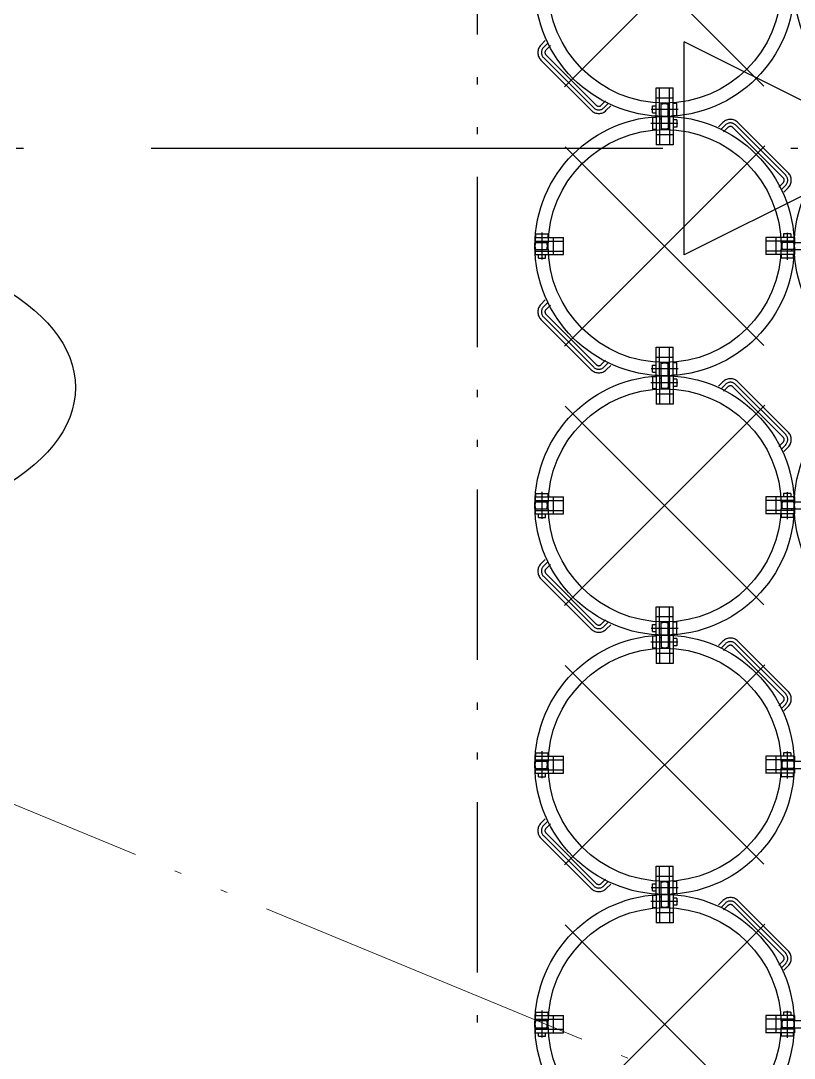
# Model space of a CAD drawing. Header units: millimetres. Extents: x 2185 to 8290, y 601 to 2456.
# Drawn here: x 6656.61 to 6667.5, y 1461.68 to 1476.28 of the extents above; entities that cross this region are included whole.
import ezdxf

# ---------------------------------------------------------------- set-up
doc = ezdxf.new("R2010")
doc.units = ezdxf.units.MM
for name, pattern in [('ACAD_ISO05W100', [33, 24, -3, 0, -3, 0, -3]), ('ACAD_ISO12W100', [21, 12, -3, 0, -3, 0, -3]), ('CENTER2', [28.575, 19.05, -3.175, 3.175, -3.175])]:
    doc.linetypes.add(name, pattern=pattern)
doc.layers.add('НОВЫЙ', color=7, linetype='Continuous')
doc.layers.add('ТХ', color=7, linetype='Continuous')
doc.layers.add('размеры', color=82, linetype='Continuous', lineweight=25)

msp = doc.modelspace()

# ---------------------------------------------------------------- linework, layer by layer
at = {"layer": 'НОВЫЙ', "color": 3, "linetype": 'CENTER2'}
for p, q in [((6664.265, 1475.348), (6667.085, 1478.167)), ((6667.073, 1475.36), (6664.277, 1478.156)), ((6664.265, 1471.698), (6667.085, 1474.517)), ((6667.073, 1471.71), (6664.277, 1474.506)), ((6664.265, 1468.048), (6667.085, 1470.867)), ((6667.073, 1468.06), (6664.277, 1470.856)), ((6664.265, 1464.398), (6667.085, 1467.217)), ((6667.073, 1464.41), (6664.277, 1467.206)), ((6664.265, 1460.748), (6667.085, 1463.567)), ((6667.073, 1460.76), (6664.277, 1463.556))]:
    msp.add_line(p, q, dxfattribs=at)
at = {"layer": 'НОВЫЙ', "color": 121, "linetype": 'CENTER2', "ltscale": 0.5}
for p, q in [((6663.935, 1475.937), (6663.996, 1475.999)), ((6663.971, 1475.902), (6664.032, 1475.963)), ((6664.006, 1475.867), (6664.067, 1475.928)), ((6664.713, 1475.089), (6664.006, 1475.796)), ((6664.642, 1475.018), (6663.935, 1475.725)), ((6664.678, 1475.054), (6663.971, 1475.761)), ((6664.784, 1475.089), (6664.845, 1475.15)), ((6664.819, 1475.054), (6664.88, 1475.115)), ((6664.854, 1475.018), (6664.916, 1475.079)), ((6666.495, 1474.847), (6666.434, 1474.786)), ((6666.53, 1474.812), (6666.469, 1474.751)), ((6666.566, 1474.776), (6666.505, 1474.715)), ((6667.344, 1474.069), (6666.636, 1474.776)), ((6667.379, 1474.105), (6666.672, 1474.812)), ((6667.414, 1474.14), (6666.707, 1474.847)), ((6667.344, 1473.999), (6667.282, 1473.937)), ((6667.379, 1473.963), (6667.318, 1473.902)), ((6667.414, 1473.928), (6667.353, 1473.867)), ((6663.935, 1472.287), (6663.996, 1472.349)), ((6663.971, 1472.252), (6664.032, 1472.313)), ((6664.006, 1472.217), (6664.067, 1472.278)), ((6664.713, 1471.439), (6664.006, 1472.146)), ((6664.642, 1471.368), (6663.935, 1472.075)), ((6664.678, 1471.404), (6663.971, 1472.111)), ((6664.784, 1471.439), (6664.845, 1471.5)), ((6664.819, 1471.404), (6664.88, 1471.465)), ((6664.854, 1471.368), (6664.916, 1471.429)), ((6666.495, 1471.197), (6666.434, 1471.136)), ((6666.53, 1471.162), (6666.469, 1471.101)), ((6666.566, 1471.126), (6666.505, 1471.065)), ((6667.344, 1470.419), (6666.636, 1471.126)), ((6667.379, 1470.455), (6666.672, 1471.162)), ((6667.414, 1470.49), (6666.707, 1471.197)), ((6667.344, 1470.349), (6667.282, 1470.287)), ((6667.379, 1470.313), (6667.318, 1470.252)), ((6667.414, 1470.278), (6667.353, 1470.217)), ((6663.935, 1468.637), (6663.996, 1468.699)), ((6663.971, 1468.602), (6664.032, 1468.663)), ((6664.006, 1468.567), (6664.067, 1468.628)), ((6664.713, 1467.789), (6664.006, 1468.496)), ((6664.642, 1467.718), (6663.935, 1468.425)), ((6664.678, 1467.754), (6663.971, 1468.461)), ((6664.784, 1467.789), (6664.845, 1467.85)), ((6664.819, 1467.754), (6664.88, 1467.815)), ((6664.854, 1467.718), (6664.916, 1467.779)), ((6666.495, 1467.547), (6666.434, 1467.486)), ((6666.53, 1467.512), (6666.469, 1467.451)), ((6666.566, 1467.476), (6666.505, 1467.415)), ((6667.344, 1466.769), (6666.636, 1467.476)), ((6667.379, 1466.805), (6666.672, 1467.512)), ((6667.414, 1466.84), (6666.707, 1467.547)), ((6667.344, 1466.699), (6667.282, 1466.637)), ((6667.379, 1466.663), (6667.318, 1466.602)), ((6667.414, 1466.628), (6667.353, 1466.567)), ((6663.935, 1464.987), (6663.996, 1465.049)), ((6663.971, 1464.952), (6664.032, 1465.013)), ((6664.006, 1464.917), (6664.067, 1464.978)), ((6664.713, 1464.139), (6664.006, 1464.846)), ((6664.642, 1464.068), (6663.935, 1464.775)), ((6664.678, 1464.104), (6663.971, 1464.811)), ((6664.784, 1464.139), (6664.845, 1464.2)), ((6664.819, 1464.104), (6664.88, 1464.165)), ((6664.854, 1464.068), (6664.916, 1464.129)), ((6666.495, 1463.897), (6666.434, 1463.836)), ((6666.53, 1463.862), (6666.469, 1463.801)), ((6666.566, 1463.826), (6666.505, 1463.765)), ((6667.344, 1463.119), (6666.636, 1463.826)), ((6667.379, 1463.155), (6666.672, 1463.862)), ((6667.414, 1463.19), (6666.707, 1463.897)), ((6667.344, 1463.049), (6667.282, 1462.987)), ((6667.379, 1463.013), (6667.318, 1462.952)), ((6667.414, 1462.978), (6667.353, 1462.917))]:
    msp.add_line(p, q, dxfattribs=at)
at = {"layer": 'НОВЫЙ', "color": 5, "ltscale": 10}
for p, q in [((6665.95, 1472.983), (6665.95, 1475.983)), ((6668.95, 1474.483), (6665.95, 1475.983)), ((6668.95, 1474.483), (6665.95, 1472.983))]:
    msp.add_line(p, q, dxfattribs=at)
at = {"layer": 'НОВЫЙ', "color": 121, "linetype": 'CENTER2', "ltscale": 0.1}
for p, q in [((6665.486, 1475.033), (6665.868, 1475.033)), ((6665.863, 1474.833), (6665.482, 1474.833)), ((6663.95, 1472.919), (6663.95, 1473.301)), ((6667.4, 1473.296), (6667.4, 1472.915)), ((6665.486, 1471.383), (6665.868, 1471.383)), ((6665.863, 1471.183), (6665.482, 1471.183)), ((6663.95, 1469.269), (6663.95, 1469.651)), ((6667.4, 1469.646), (6667.4, 1469.265)), ((6665.486, 1467.733), (6665.868, 1467.733)), ((6665.863, 1467.533), (6665.482, 1467.533)), ((6663.95, 1465.619), (6663.95, 1466.001)), ((6667.4, 1465.996), (6667.4, 1465.615)), ((6665.486, 1464.083), (6665.868, 1464.083)), ((6665.863, 1463.883), (6665.482, 1463.883)), ((6663.95, 1461.969), (6663.95, 1462.351)), ((6667.4, 1462.346), (6667.4, 1461.965))]:
    msp.add_line(p, q, dxfattribs=at)
at = {"layer": 'НОВЫЙ', "color": 121, "linetype": 'CENTER2', "ltscale": 0.5}
for centre, radius, start, end in [((6664.041, 1475.831), 0.15, 135, 225), ((6664.041, 1475.831), 0.1, 135, 225), ((6664.041, 1475.831), 0.05, 135, 225), ((6664.748, 1475.124), 0.1, 225, 315), ((6664.748, 1475.124), 0.05, 225, 315), ((6664.748, 1475.124), 0.15, 225, 315), ((6666.601, 1474.741), 0.15, 45, 135), ((6666.601, 1474.741), 0.1, 45, 135), ((6666.601, 1474.741), 0.05, 45, 135), ((6667.308, 1474.034), 0.05, 315, 45), ((6667.308, 1474.034), 0.1, 315, 45), ((6667.308, 1474.034), 0.15, 315, 45), ((6664.041, 1472.181), 0.15, 135, 225), ((6664.041, 1472.181), 0.1, 135, 225), ((6664.041, 1472.181), 0.05, 135, 225), ((6664.748, 1471.474), 0.1, 225, 315), ((6664.748, 1471.474), 0.05, 225, 315), ((6664.748, 1471.474), 0.15, 225, 315), ((6666.601, 1471.091), 0.15, 45, 135), ((6666.601, 1471.091), 0.1, 45, 135), ((6666.601, 1471.091), 0.05, 45, 135), ((6667.308, 1470.384), 0.05, 315, 45), ((6667.308, 1470.384), 0.1, 315, 45), ((6667.308, 1470.384), 0.15, 315, 45), ((6664.041, 1468.531), 0.15, 135, 225), ((6664.041, 1468.531), 0.1, 135, 225), ((6664.041, 1468.531), 0.05, 135, 225), ((6664.748, 1467.824), 0.1, 225, 315), ((6664.748, 1467.824), 0.05, 225, 315), ((6664.748, 1467.824), 0.15, 225, 315), ((6666.601, 1467.441), 0.15, 45, 135), ((6666.601, 1467.441), 0.1, 45, 135), ((6666.601, 1467.441), 0.05, 45, 135), ((6667.308, 1466.734), 0.05, 315, 45), ((6667.308, 1466.734), 0.1, 315, 45), ((6667.308, 1466.734), 0.15, 315, 45), ((6664.041, 1464.881), 0.15, 135, 225), ((6664.041, 1464.881), 0.1, 135, 225), ((6664.041, 1464.881), 0.05, 135, 225), ((6664.748, 1464.174), 0.1, 225, 315), ((6664.748, 1464.174), 0.05, 225, 315), ((6664.748, 1464.174), 0.15, 225, 315), ((6666.601, 1463.791), 0.15, 45, 135), ((6666.601, 1463.791), 0.1, 45, 135), ((6666.601, 1463.791), 0.05, 45, 135), ((6667.308, 1463.084), 0.05, 315, 45), ((6667.308, 1463.084), 0.1, 315, 45), ((6667.308, 1463.084), 0.15, 315, 45)]:
    msp.add_arc(centre, radius, start, end, dxfattribs=at)
at = {"layer": 'НОВЫЙ', "color": 4}
msp.add_ellipse((6653.383, 1471.117), major_axis=(-4, 0), ratio=0.525, dxfattribs=at)
at = {"layer": 'размеры', "color": 3, "linetype": 'ACAD_ISO05W100', "lineweight": 5, "ltscale": 0.2}
msp.add_line((6590.95, 1492.363), (6678.45, 1456.183), dxfattribs=at)
at = {"layer": 'ТХ', "color": 3, "linetype": 'ACAD_ISO12W100', "ltscale": 0.2}
msp.add_line((6663.038, 1500.483), (6663.038, 1456.183), dxfattribs=at)
at = {"layer": 'ТХ', "color": 121, "ltscale": 0.6}
for p, q in [((6665.555, 1475.333), (6665.795, 1475.333)), ((6665.555, 1474.937), (6665.555, 1475.333)), ((6665.605, 1474.934), (6665.605, 1475.333)), ((6665.745, 1474.934), (6665.745, 1475.333)), ((6665.795, 1474.937), (6665.795, 1475.333)), ((6665.555, 1475.193), (6665.795, 1475.193)), ((6665.505, 1475.083), (6665.555, 1475.083)), ((6665.505, 1474.983), (6665.505, 1475.083)), ((6665.625, 1475.118), (6665.725, 1475.118)), ((6665.625, 1474.933), (6665.625, 1475.118)), ((6665.725, 1474.933), (6665.725, 1475.118)), ((6665.795, 1475.119), (6665.845, 1475.119)), ((6665.845, 1474.947), (6665.845, 1475.119)), ((6665.505, 1474.983), (6665.555, 1474.983)), ((6665.505, 1474.919), (6665.505, 1474.747)), ((6665.555, 1474.919), (6665.505, 1474.919)), ((6665.555, 1474.929), (6665.555, 1474.533)), ((6665.605, 1474.931), (6665.605, 1474.533)), ((6665.625, 1474.895), (6665.605, 1474.895)), ((6665.625, 1474.933), (6665.625, 1474.748)), ((6665.725, 1474.97), (6665.745, 1474.97)), ((6665.725, 1474.933), (6665.725, 1474.748)), ((6665.745, 1474.931), (6665.745, 1474.533)), ((6665.795, 1474.947), (6665.845, 1474.947)), ((6665.795, 1474.929), (6665.795, 1474.533)), ((6665.555, 1474.747), (6665.505, 1474.747)), ((6665.725, 1474.748), (6665.625, 1474.748)), ((6665.845, 1474.883), (6665.795, 1474.883)), ((6665.845, 1474.783), (6665.795, 1474.783)), ((6665.845, 1474.883), (6665.845, 1474.783)), ((6665.795, 1474.673), (6665.555, 1474.673)), ((6665.795, 1474.533), (6665.555, 1474.533)), ((6663.85, 1473.158), (6664.035, 1473.158)), ((6663.851, 1473.178), (6664.25, 1473.178)), ((6663.854, 1473.228), (6664.25, 1473.228)), ((6663.864, 1473.278), (6664.036, 1473.278)), ((6663.864, 1473.228), (6663.864, 1473.278)), ((6663.887, 1473.158), (6663.887, 1473.178)), ((6664.035, 1473.058), (6664.035, 1473.158)), ((6664.036, 1473.228), (6664.036, 1473.278)), ((6664.11, 1472.988), (6664.11, 1473.228)), ((6664.25, 1472.988), (6664.25, 1473.228)), ((6667.1, 1473.228), (6667.1, 1472.988)), ((6667.496, 1473.228), (6667.1, 1473.228)), ((6667.498, 1473.178), (6667.1, 1473.178)), ((6667.24, 1473.228), (6667.24, 1472.988)), ((6667.315, 1473.158), (6667.315, 1473.058)), ((6667.5, 1473.158), (6667.315, 1473.158)), ((6667.35, 1473.278), (6667.35, 1473.228)), ((6667.45, 1473.278), (6667.35, 1473.278)), ((6667.45, 1473.278), (6667.45, 1473.228)), ((6667.5, 1473.158), (6667.685, 1473.158)), ((6663.85, 1473.058), (6664.035, 1473.058)), ((6663.851, 1473.038), (6664.25, 1473.038)), ((6667.498, 1473.038), (6667.1, 1473.038)), ((6667.5, 1473.058), (6667.315, 1473.058)), ((6667.462, 1473.058), (6667.462, 1473.038)), ((6667.5, 1473.058), (6667.685, 1473.058)), ((6663.854, 1472.988), (6664.25, 1472.988)), ((6663.9, 1472.938), (6663.9, 1472.988)), ((6663.9, 1472.938), (6664, 1472.938)), ((6664, 1472.938), (6664, 1472.988)), ((6667.496, 1472.988), (6667.1, 1472.988)), ((6667.314, 1472.988), (6667.314, 1472.938)), ((6667.486, 1472.938), (6667.314, 1472.938)), ((6667.486, 1472.988), (6667.486, 1472.938)), ((6665.555, 1471.683), (6665.795, 1471.683)), ((6665.555, 1471.287), (6665.555, 1471.683)), ((6665.605, 1471.284), (6665.605, 1471.683)), ((6665.745, 1471.284), (6665.745, 1471.683)), ((6665.795, 1471.287), (6665.795, 1471.683)), ((6665.555, 1471.543), (6665.795, 1471.543)), ((6665.505, 1471.433), (6665.555, 1471.433)), ((6665.505, 1471.333), (6665.505, 1471.433)), ((6665.625, 1471.468), (6665.725, 1471.468)), ((6665.625, 1471.283), (6665.625, 1471.468)), ((6665.725, 1471.283), (6665.725, 1471.468)), ((6665.795, 1471.469), (6665.845, 1471.469)), ((6665.845, 1471.297), (6665.845, 1471.469)), ((6665.505, 1471.333), (6665.555, 1471.333)), ((6665.505, 1471.269), (6665.505, 1471.097)), ((6665.555, 1471.269), (6665.505, 1471.269)), ((6665.555, 1471.279), (6665.555, 1470.883)), ((6665.605, 1471.281), (6665.605, 1470.883)), ((6665.625, 1471.245), (6665.605, 1471.245)), ((6665.625, 1471.283), (6665.625, 1471.098)), ((6665.725, 1471.32), (6665.745, 1471.32)), ((6665.725, 1471.283), (6665.725, 1471.098)), ((6665.745, 1471.281), (6665.745, 1470.883)), ((6665.795, 1471.297), (6665.845, 1471.297)), ((6665.795, 1471.279), (6665.795, 1470.883)), ((6665.555, 1471.097), (6665.505, 1471.097)), ((6665.725, 1471.098), (6665.625, 1471.098)), ((6665.845, 1471.233), (6665.795, 1471.233)), ((6665.845, 1471.133), (6665.795, 1471.133)), ((6665.845, 1471.233), (6665.845, 1471.133)), ((6665.795, 1471.023), (6665.555, 1471.023)), ((6665.795, 1470.883), (6665.555, 1470.883)), ((6663.85, 1469.508), (6664.035, 1469.508)), ((6663.851, 1469.528), (6664.25, 1469.528)), ((6663.854, 1469.578), (6664.25, 1469.578)), ((6663.864, 1469.628), (6664.036, 1469.628)), ((6663.864, 1469.578), (6663.864, 1469.628)), ((6663.887, 1469.508), (6663.887, 1469.528)), ((6664.035, 1469.408), (6664.035, 1469.508)), ((6664.036, 1469.578), (6664.036, 1469.628)), ((6664.11, 1469.338), (6664.11, 1469.578)), ((6664.25, 1469.338), (6664.25, 1469.578)), ((6667.1, 1469.578), (6667.1, 1469.338)), ((6667.496, 1469.578), (6667.1, 1469.578)), ((6667.498, 1469.528), (6667.1, 1469.528)), ((6667.24, 1469.578), (6667.24, 1469.338)), ((6667.315, 1469.508), (6667.315, 1469.408)), ((6667.5, 1469.508), (6667.315, 1469.508)), ((6667.35, 1469.628), (6667.35, 1469.578)), ((6667.45, 1469.628), (6667.35, 1469.628)), ((6667.45, 1469.628), (6667.45, 1469.578)), ((6667.5, 1469.508), (6667.685, 1469.508)), ((6663.85, 1469.408), (6664.035, 1469.408)), ((6663.851, 1469.388), (6664.25, 1469.388)), ((6667.498, 1469.388), (6667.1, 1469.388)), ((6667.5, 1469.408), (6667.315, 1469.408)), ((6667.462, 1469.408), (6667.462, 1469.388)), ((6667.5, 1469.408), (6667.685, 1469.408)), ((6663.854, 1469.338), (6664.25, 1469.338)), ((6663.9, 1469.288), (6663.9, 1469.338)), ((6663.9, 1469.288), (6664, 1469.288)), ((6664, 1469.288), (6664, 1469.338)), ((6667.496, 1469.338), (6667.1, 1469.338)), ((6667.314, 1469.338), (6667.314, 1469.288)), ((6667.486, 1469.288), (6667.314, 1469.288)), ((6667.486, 1469.338), (6667.486, 1469.288)), ((6665.555, 1468.033), (6665.795, 1468.033)), ((6665.555, 1467.637), (6665.555, 1468.033)), ((6665.605, 1467.634), (6665.605, 1468.033)), ((6665.745, 1467.634), (6665.745, 1468.033)), ((6665.795, 1467.637), (6665.795, 1468.033)), ((6665.555, 1467.893), (6665.795, 1467.893)), ((6665.505, 1467.783), (6665.555, 1467.783)), ((6665.505, 1467.683), (6665.505, 1467.783)), ((6665.625, 1467.818), (6665.725, 1467.818)), ((6665.625, 1467.633), (6665.625, 1467.818)), ((6665.725, 1467.633), (6665.725, 1467.818)), ((6665.795, 1467.819), (6665.845, 1467.819)), ((6665.845, 1467.647), (6665.845, 1467.819)), ((6665.505, 1467.683), (6665.555, 1467.683)), ((6665.505, 1467.619), (6665.505, 1467.447)), ((6665.555, 1467.619), (6665.505, 1467.619)), ((6665.555, 1467.629), (6665.555, 1467.233)), ((6665.605, 1467.631), (6665.605, 1467.233)), ((6665.625, 1467.595), (6665.605, 1467.595)), ((6665.625, 1467.633), (6665.625, 1467.448)), ((6665.725, 1467.67), (6665.745, 1467.67)), ((6665.725, 1467.633), (6665.725, 1467.448)), ((6665.745, 1467.631), (6665.745, 1467.233)), ((6665.795, 1467.647), (6665.845, 1467.647)), ((6665.795, 1467.629), (6665.795, 1467.233)), ((6665.555, 1467.447), (6665.505, 1467.447)), ((6665.725, 1467.448), (6665.625, 1467.448)), ((6665.845, 1467.583), (6665.795, 1467.583)), ((6665.845, 1467.483), (6665.795, 1467.483)), ((6665.845, 1467.583), (6665.845, 1467.483)), ((6665.795, 1467.373), (6665.555, 1467.373)), ((6665.795, 1467.233), (6665.555, 1467.233)), ((6663.85, 1465.858), (6664.035, 1465.858)), ((6663.851, 1465.878), (6664.25, 1465.878)), ((6663.854, 1465.928), (6664.25, 1465.928)), ((6663.864, 1465.978), (6664.036, 1465.978)), ((6663.864, 1465.928), (6663.864, 1465.978)), ((6663.887, 1465.858), (6663.887, 1465.878)), ((6664.035, 1465.758), (6664.035, 1465.858)), ((6664.036, 1465.928), (6664.036, 1465.978)), ((6664.11, 1465.688), (6664.11, 1465.928)), ((6664.25, 1465.688), (6664.25, 1465.928)), ((6667.1, 1465.928), (6667.1, 1465.688)), ((6667.496, 1465.928), (6667.1, 1465.928)), ((6667.498, 1465.878), (6667.1, 1465.878)), ((6667.24, 1465.928), (6667.24, 1465.688)), ((6667.315, 1465.858), (6667.315, 1465.758)), ((6667.5, 1465.858), (6667.315, 1465.858)), ((6667.35, 1465.978), (6667.35, 1465.928)), ((6667.45, 1465.978), (6667.35, 1465.978)), ((6667.45, 1465.978), (6667.45, 1465.928)), ((6667.5, 1465.858), (6667.685, 1465.858)), ((6663.85, 1465.758), (6664.035, 1465.758)), ((6663.851, 1465.738), (6664.25, 1465.738)), ((6667.498, 1465.738), (6667.1, 1465.738)), ((6667.5, 1465.758), (6667.315, 1465.758)), ((6667.462, 1465.758), (6667.462, 1465.738)), ((6667.5, 1465.758), (6667.685, 1465.758)), ((6663.854, 1465.688), (6664.25, 1465.688)), ((6663.9, 1465.638), (6663.9, 1465.688)), ((6663.9, 1465.638), (6664, 1465.638)), ((6664, 1465.638), (6664, 1465.688)), ((6667.496, 1465.688), (6667.1, 1465.688)), ((6667.314, 1465.688), (6667.314, 1465.638)), ((6667.486, 1465.638), (6667.314, 1465.638)), ((6667.486, 1465.688), (6667.486, 1465.638)), ((6665.555, 1464.383), (6665.795, 1464.383)), ((6665.555, 1463.987), (6665.555, 1464.383)), ((6665.605, 1463.984), (6665.605, 1464.383)), ((6665.745, 1463.984), (6665.745, 1464.383)), ((6665.795, 1463.987), (6665.795, 1464.383)), ((6665.555, 1464.243), (6665.795, 1464.243)), ((6665.505, 1464.133), (6665.555, 1464.133)), ((6665.505, 1464.033), (6665.505, 1464.133)), ((6665.625, 1464.168), (6665.725, 1464.168)), ((6665.625, 1463.983), (6665.625, 1464.168)), ((6665.725, 1463.983), (6665.725, 1464.168)), ((6665.795, 1464.169), (6665.845, 1464.169)), ((6665.845, 1463.997), (6665.845, 1464.169)), ((6665.505, 1464.033), (6665.555, 1464.033)), ((6665.505, 1463.969), (6665.505, 1463.797)), ((6665.555, 1463.969), (6665.505, 1463.969)), ((6665.555, 1463.979), (6665.555, 1463.583)), ((6665.605, 1463.981), (6665.605, 1463.583)), ((6665.625, 1463.945), (6665.605, 1463.945)), ((6665.625, 1463.983), (6665.625, 1463.798)), ((6665.725, 1464.02), (6665.745, 1464.02)), ((6665.725, 1463.983), (6665.725, 1463.798)), ((6665.745, 1463.981), (6665.745, 1463.583)), ((6665.795, 1463.997), (6665.845, 1463.997)), ((6665.795, 1463.979), (6665.795, 1463.583)), ((6665.555, 1463.797), (6665.505, 1463.797)), ((6665.725, 1463.798), (6665.625, 1463.798)), ((6665.845, 1463.933), (6665.795, 1463.933)), ((6665.845, 1463.833), (6665.795, 1463.833)), ((6665.845, 1463.933), (6665.845, 1463.833)), ((6665.795, 1463.723), (6665.555, 1463.723)), ((6665.795, 1463.583), (6665.555, 1463.583)), ((6663.85, 1462.208), (6664.035, 1462.208)), ((6663.851, 1462.228), (6664.25, 1462.228)), ((6663.854, 1462.278), (6664.25, 1462.278)), ((6663.864, 1462.328), (6664.036, 1462.328)), ((6663.864, 1462.278), (6663.864, 1462.328)), ((6663.887, 1462.208), (6663.887, 1462.228)), ((6664.035, 1462.108), (6664.035, 1462.208)), ((6664.036, 1462.278), (6664.036, 1462.328)), ((6664.11, 1462.038), (6664.11, 1462.278)), ((6664.25, 1462.038), (6664.25, 1462.278)), ((6667.1, 1462.278), (6667.1, 1462.038)), ((6667.496, 1462.278), (6667.1, 1462.278)), ((6667.498, 1462.228), (6667.1, 1462.228)), ((6667.24, 1462.278), (6667.24, 1462.038)), ((6667.315, 1462.208), (6667.315, 1462.108)), ((6667.5, 1462.208), (6667.315, 1462.208)), ((6667.35, 1462.328), (6667.35, 1462.278)), ((6667.45, 1462.328), (6667.35, 1462.328)), ((6667.45, 1462.328), (6667.45, 1462.278)), ((6667.5, 1462.208), (6667.685, 1462.208)), ((6663.85, 1462.108), (6664.035, 1462.108)), ((6663.851, 1462.088), (6664.25, 1462.088)), ((6667.498, 1462.088), (6667.1, 1462.088)), ((6667.5, 1462.108), (6667.315, 1462.108)), ((6667.462, 1462.108), (6667.462, 1462.088)), ((6667.5, 1462.108), (6667.685, 1462.108)), ((6663.854, 1462.038), (6664.25, 1462.038)), ((6663.9, 1461.988), (6663.9, 1462.038)), ((6663.9, 1461.988), (6664, 1461.988)), ((6664, 1461.988), (6664, 1462.038)), ((6667.496, 1462.038), (6667.1, 1462.038)), ((6667.314, 1462.038), (6667.314, 1461.988)), ((6667.486, 1461.988), (6667.314, 1461.988)), ((6667.486, 1462.038), (6667.486, 1461.988))]:
    msp.add_line(p, q, dxfattribs=at)
at = {"layer": 'ТХ', "color": 4, "linetype": 'ACAD_ISO12W100', "ltscale": 0.6}
msp.add_line((6678.45, 1474.483), (6590.95, 1474.483), dxfattribs=at)
at = {"layer": 'ТХ', "color": 121, "ltscale": 0.6}
for centre, radius in [((6665.675, 1476.758), 1.825), ((6669.325, 1476.758), 1.825), ((6665.675, 1476.758), 1.64), ((6665.675, 1473.108), 1.825), ((6669.325, 1473.108), 1.825), ((6665.675, 1473.108), 1.64), ((6665.675, 1469.458), 1.825), ((6669.325, 1469.458), 1.825), ((6665.675, 1469.458), 1.64), ((6665.675, 1465.808), 1.825), ((6665.675, 1465.808), 1.64), ((6665.675, 1462.158), 1.825), ((6665.675, 1462.158), 1.64)]:
    msp.add_circle(centre, radius, dxfattribs=at)
for centre, radius, start, end in [((6665.675, 1474.979), 0.13, 67.3801, 112.6199), ((6665.675, 1476.758), 1.825, 266.2299, 273.7701), ((6665.675, 1473.108), 1.825, 86.2299, 93.7701), ((6665.675, 1475.063), 0.13, 247.3801, 292.6199), ((6665.675, 1474.803), 0.13, 67.3801, 112.6199), ((6665.675, 1474.886), 0.13, 247.3801, 292.6199), ((6665.675, 1473.108), 1.825, 176.2299, 183.7701), ((6663.98, 1473.108), 0.13, 157.3801, 202.6199), ((6663.896, 1473.108), 0.13, 337.3801, 22.6199), ((6667.453, 1473.108), 0.13, 157.3801, 202.6199), ((6667.37, 1473.108), 0.13, 337.3801, 22.6199), ((6665.675, 1473.108), 1.825, 356.2299, 3.7701), ((6669.325, 1473.108), 1.825, 176.2299, 183.7701), ((6667.63, 1473.108), 0.13, 157.3801, 202.6199), ((6665.675, 1471.329), 0.13, 67.3801, 112.6199), ((6665.675, 1473.108), 1.825, 266.2299, 273.7701), ((6665.675, 1469.458), 1.825, 86.2299, 93.7701), ((6665.675, 1471.413), 0.13, 247.3801, 292.6199), ((6665.675, 1471.153), 0.13, 67.3801, 112.6199), ((6665.675, 1471.236), 0.13, 247.3801, 292.6199), ((6665.675, 1469.458), 1.825, 176.2299, 183.7701), ((6663.98, 1469.458), 0.13, 157.3801, 202.6199), ((6663.896, 1469.458), 0.13, 337.3801, 22.6199), ((6667.453, 1469.458), 0.13, 157.3801, 202.6199), ((6667.37, 1469.458), 0.13, 337.3801, 22.6199), ((6665.675, 1469.458), 1.825, 356.2299, 3.7701), ((6669.325, 1469.458), 1.825, 176.2299, 183.7701), ((6667.63, 1469.458), 0.13, 157.3801, 202.6199), ((6665.675, 1467.679), 0.13, 67.3801, 112.6199), ((6665.675, 1469.458), 1.825, 266.2299, 273.7701), ((6665.675, 1465.808), 1.825, 86.2299, 93.7701), ((6665.675, 1467.763), 0.13, 247.3801, 292.6199), ((6665.675, 1467.503), 0.13, 67.3801, 112.6199), ((6665.675, 1467.586), 0.13, 247.3801, 292.6199), ((6665.675, 1465.808), 1.825, 176.2299, 183.7701), ((6663.98, 1465.808), 0.13, 157.3801, 202.6199), ((6663.896, 1465.808), 0.13, 337.3801, 22.6199), ((6667.453, 1465.808), 0.13, 157.3801, 202.6199), ((6667.37, 1465.808), 0.13, 337.3801, 22.6199), ((6665.675, 1465.808), 1.825, 356.2299, 3.7701), ((6669.325, 1465.808), 1.825, 176.2299, 183.7701), ((6665.675, 1464.029), 0.13, 67.3801, 112.6199), ((6665.675, 1465.808), 1.825, 266.2299, 273.7701), ((6665.675, 1462.158), 1.825, 86.2299, 93.7701), ((6665.675, 1464.113), 0.13, 247.3801, 292.6199), ((6665.675, 1463.853), 0.13, 67.3801, 112.6199), ((6665.675, 1463.936), 0.13, 247.3801, 292.6199), ((6665.675, 1462.158), 1.825, 176.2299, 183.7701), ((6663.98, 1462.158), 0.13, 157.3801, 202.6199), ((6663.896, 1462.158), 0.13, 337.3801, 22.6199), ((6667.453, 1462.158), 0.13, 157.3801, 202.6199), ((6667.37, 1462.158), 0.13, 337.3801, 22.6199), ((6665.675, 1462.158), 1.825, 356.2299, 3.7701), ((6669.325, 1462.158), 1.825, 176.2299, 183.7701)]:
    msp.add_arc(centre, radius, start, end, dxfattribs=at)

doc.saveas('drawing.dxf')
